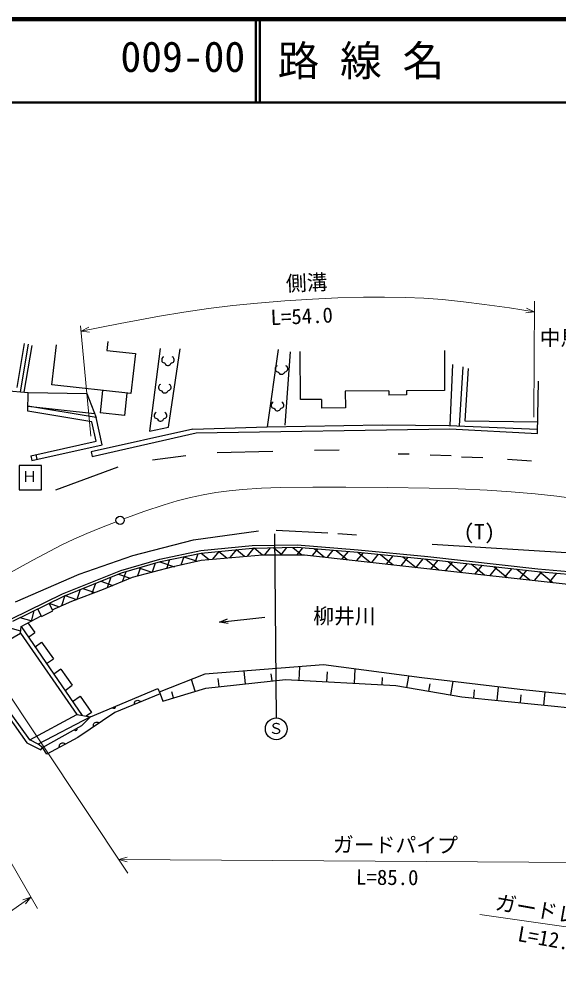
# Model space of a CAD drawing. Units: millimetres, scale not verified. Extents: x 40000 to 680000, y 20000 to 380000.
# Drawn here: x 149346 to 214144, y 265960 to 380000 of the extents above; entities that cross this region are included whole.
import ezdxf
from ezdxf.enums import TextEntityAlignment as Align

# ---------------------------------------------------------------- set-up
doc = ezdxf.new("R2010")
doc.units = ezdxf.units.MM
doc.header["$LTSCALE"] = 1000
doc.linetypes.add('CHAIN', pattern=[18.5, 12, -1.5, 3.5, -1.5])
for name, color, linetype, lineweight in [('M-BGD', 7, 'Continuous', 25), ('M-BGD-EXST', 7, 'Continuous', 25), ('M-BMK', 2, 'CHAIN', 13), ('M-BMK-SRVR', 3, 'Continuous', 25), ('M-STR-HTXT', 7, 'Continuous', 13), ('M-TTL', 2, 'Continuous', 140), ('M-TTL-LINE', 7, 'Continuous', 50)]:
    doc.layers.add(name, color=color, linetype=linetype, lineweight=lineweight)
doc.layers.add('M-BMK-HTXT', color=7, linetype='Continuous')
doc.layers.add('M-TTL-TXT', color=7, linetype='Continuous')
doc.styles.add('ＭＳ ゴシック', font='')
doc.styles.get('ＭＳ ゴシック').set_extended_font_data('MS Gothic')

msp = doc.modelspace()

# ---------------------------------------------------------------- linework, layer by layer
at = {"layer": 'M-BGD'}
for p, q in [((149112, 335830), (150002, 341075)), ((149528, 335293), (150495, 340992)), ((159988, 341343), (159865, 340261)), ((149980, 335254), (150932, 340867)), ((153285, 336150), (153829, 340945)), ((159865, 340261), (163317, 339869)), ((163317, 339869), (162774, 335074)), ((166288, 340488), (165013, 330557)), ((167288, 331074), (168668, 340453)), ((180426, 340350), (179116, 331108)), ((181874, 340108), (181254, 331281)), ((183141, 334359), (183102, 340145)), ((200389, 340260), (200421, 335449)), ((201371, 338553), (201036, 331266)), ((202216, 331216), (202637, 338309)), ((203259, 338087), (202859, 331798)), ((211564, 330313), (211692, 336585)), ((140641, 336054), (150428, 335216)), ((162774, 335074), (153285, 336150)), ((159369, 335460), (159067, 332792)), ((193739, 335404), (188504, 335370)), ((188504, 335370), (188518, 333362)), ((193739, 335404), (193742, 334907)), ((200421, 335449), (195828, 335418)), ((195828, 335418), (195832, 334921)), ((150409, 332959), (150428, 335214)), ((150428, 335214), (157481, 335102)), ((157481, 335102), (158585, 332207)), ((162301, 335128), (161999, 332460)), ((185636, 334376), (183141, 334359)), ((185636, 334376), (185643, 333343)), ((195832, 334921), (193742, 334907)), ((158585, 332207), (150414, 333566)), ((150414, 333566), (158404, 332680)), ((188518, 333362), (185643, 333343)), ((158088, 331681), (150409, 332959)), ((159320, 328928), (158585, 332207)), ((161999, 332460), (159067, 332792)), ((170194, 330832), (158016, 328099)), ((158603, 329383), (158088, 331681)), ((165013, 330557), (167288, 331074)), ((170194, 330832), (179116, 331108)), ((170587, 330392), (201038, 330841)), ((179116, 331108), (192909, 331341)), ((192909, 331341), (200914, 331271)), ((200914, 331271), (211574, 330820)), ((201038, 330841), (211564, 330313)), ((202859, 331798), (211592, 331681)), ((158144, 327526), (170587, 330392)), ((150745, 327626), (158603, 329383)), ((150876, 327041), (159320, 328928)), ((150745, 327626), (150876, 327041)), ((151358, 327764), (151489, 327178)), ((158016, 328099), (158144, 327527)), ((165365, 327143), (169360, 327666)), ((173132, 328002), (179817, 328188)), ((184821, 328300), (187771, 328338)), ((194832, 327852), (196177, 327852)), ((198679, 327740), (201218, 327666)), ((202450, 327479), (204990, 327404)), ((153777, 323529), (161238, 326279)), ((207977, 327218), (210853, 327031)), ((170277, 317524), (178071, 318604)), ((180189, 318683), (186425, 318364)), ((187624, 318284), (189863, 318124)), ((163002, 315646), (170277, 317524)), ((198935, 317035), (215696, 315979)), ((166252, 315240), (171166, 316249)), ((166325, 314949), (171211, 315952)), ((171166, 316249), (177329, 316863)), ((171211, 315952), (177346, 316564)), ((171211, 315952), (172151, 315182)), ((173322, 316163), (172548, 315218)), ((173322, 316163), (174284, 315375)), ((175432, 316373), (174642, 315407)), ((175432, 316373), (176417, 315567)), ((177530, 316567), (176735, 315596)), ((177329, 316863), (182741, 316951)), ((177346, 316564), (182731, 316651)), ((177563, 316567), (178549, 315760)), ((179494, 316599), (178808, 315760)), ((179885, 316605), (180916, 315760)), ((181459, 316630), (180747, 315760)), ((182207, 316642), (183284, 315760)), ((183372, 316599), (182685, 315760)), ((182731, 316651), (190018, 316060)), ((182741, 316951), (190045, 316359)), ((185190, 316452), (184537, 315654)), ((184765, 316486), (185983, 315489)), ((187008, 316304), (186310, 315452)), ((187393, 316273), (188734, 315175)), ((188826, 316157), (188083, 315249)), ((190635, 315999), (189856, 315047)), ((190018, 316060), (198370, 315227)), ((190022, 316060), (191486, 314861)), ((190045, 316359), (198401, 315526)), ((156566, 313407), (163002, 315646)), ((161559, 313859), (166252, 315240)), ((161657, 313575), (166325, 314949)), ((165688, 314761), (165311, 313655)), ((166232, 314922), (168012, 314316)), ((167412, 315172), (167040, 314078)), ((167833, 314339), (171201, 315096)), ((169116, 315522), (168768, 314501)), ((169120, 315523), (170720, 314979)), ((170820, 315872), (170497, 314924)), ((171201, 315096), (178554, 315760)), ((178554, 315760), (183609, 315760)), ((183609, 315760), (196851, 314248)), ((192427, 315820), (191629, 314845)), ((192718, 315791), (194237, 314547)), ((194220, 315641), (193402, 314642)), ((196012, 315462), (195175, 314440)), ((195414, 315522), (196988, 314233)), ((197804, 315284), (196948, 314238)), ((198110, 315253), (199722, 313933)), ((198370, 315227), (211568, 313757)), ((198401, 315526), (211598, 314056)), ((199586, 315092), (198727, 314042)), ((201363, 314894), (200506, 313847)), ((200846, 314951), (202456, 313633)), ((154583, 311071), (161559, 313859)), ((162166, 313725), (161776, 312579)), ((162980, 313084), (167833, 314339)), ((163927, 314243), (163583, 313232)), ((163736, 314187), (165304, 313653)), ((196851, 314248), (215979, 312149)), ((203139, 314696), (202284, 313652)), ((203587, 314646), (205191, 313333)), ((204916, 314498), (204063, 313457)), ((206693, 314300), (205842, 313262)), ((206327, 314341), (207925, 313033)), ((208469, 314103), (207621, 313066)), ((209068, 314036), (210659, 312733)), ((210246, 313905), (209400, 312871)), ((212031, 313717), (211179, 312676)), ((211568, 313757), (216174, 313358)), ((211598, 314056), (216199, 313657)), ((211800, 313737), (213393, 312433)), ((148932, 310090), (156566, 313407)), ((154706, 310796), (161657, 313575)), ((159158, 312576), (160601, 312085)), ((159466, 311608), (162980, 313084)), ((160353, 313054), (159927, 311801)), ((161299, 313432), (162684, 312960)), ((213841, 313560), (212957, 312481)), ((155683, 310174), (159466, 311608)), ((156685, 311588), (156281, 310401)), ((157017, 311720), (158463, 311228)), ((158519, 312321), (158101, 311090)), ((148447, 308051), (154583, 311071)), ((148589, 307787), (154706, 310796)), ((154851, 310855), (154435, 309633)), ((154876, 310865), (156261, 310393)), ((151507, 309222), (151631, 309189)), ((152058, 308335), (151594, 309265)), ((153399, 309043), (152954, 309934)), ((152954, 309934), (154173, 309519)), ((153341, 309158), (155683, 310174)), ((149456, 308213), (150876, 307838)), ((149601, 307156), (152005, 308441)), ((151127, 309036), (150800, 307797)), ((152058, 308335), (153399, 309043)), ((173401, 307675), (178852, 308281)), ((147531, 307171), (149544, 306638)), ((149515, 306369), (149601, 307156)), ((149601, 307156), (156939, 296471)), ((150416, 307592), (151242, 306429)), ((143828, 303030), (149515, 306369)), ((149515, 306369), (156277, 296578)), ((150475, 305883), (151242, 306429)), ((151274, 304720), (152060, 305278)), ((152060, 305278), (153477, 303285)), ((150626, 293575), (143828, 303030)), ((143828, 302291), (150276, 293201)), ((152659, 302703), (153477, 303285)), ((185892, 302543), (171657, 301434)), ((182966, 300716), (183056, 302322)), ((197666, 300999), (185892, 302543)), ((154375, 302021), (153537, 301426)), ((154375, 302021), (155739, 300102)), ((171657, 301434), (166179, 299294)), ((176532, 300288), (176367, 301801)), ((179715, 300635), (179623, 301484)), ((186283, 300530), (186349, 301699)), ((189601, 300344), (189697, 302044)), ((195899, 299841), (196128, 301201)), ((154870, 299484), (155739, 300102)), ((170467, 299376), (170035, 300800)), ((171757, 299767), (181307, 300809)), ((173348, 299941), (173243, 300907)), ((181307, 300809), (194578, 300065)), ((192919, 300158), (192968, 301030)), ((194578, 300065), (202503, 298725)), ((209440, 299600), (197666, 300999)), ((198540, 299395), (198689, 300277)), ((201182, 298948), (201452, 300549)), ((155777, 298163), (156668, 298796)), ((156668, 298796), (158052, 296849)), ((157916, 296314), (166005, 299731)), ((166272, 299061), (160850, 296852)), ((166005, 299731), (166272, 299061)), ((166272, 299061), (166597, 298204)), ((166597, 298204), (171757, 299767)), ((167887, 298595), (167665, 299328)), ((203906, 298581), (204008, 299575)), ((206712, 298293), (206877, 299904)), ((229694, 297430), (209440, 299600)), ((209518, 298004), (209615, 298946)), ((212324, 297716), (212484, 299274)), ((202503, 298725), (224952, 296418)), ((150626, 293575), (156277, 296578)), ((156277, 296578), (157916, 296314)), ((160850, 296852), (156410, 293840)), ((158052, 296849), (157414, 296395)), ((157916, 296314), (151657, 293036)), ((156879, 295268), (157916, 296314)), ((152157, 292649), (156879, 295268)), ((150276, 293201), (151955, 292351)), ((151657, 293036), (150626, 293575)), ((156410, 293840), (152684, 291854)), ((152157, 292649), (151657, 293036)), ((151955, 292351), (152157, 292649)), ((152684, 291854), (152157, 292649))]:
    msp.add_line(p, q, dxfattribs=at)
for points in [[(166702, 339497), (166586, 339437), (166496, 339302), (166469, 339186), (166469, 339069), (166496, 338949), (166556, 338863), (166642, 338803), (166762, 338777), (166818, 338777), (166867, 338687), (166927, 338582), (167043, 338492), (167159, 338466), (167272, 338466), (167366, 338492), (167482, 338552), (167538, 338612), (167568, 338687), (167617, 338777), (167677, 338777), (167793, 338803), (167879, 338863), (167939, 338949), (167969, 339069), (167969, 339186), (167939, 339302), (167849, 339437), (167733, 339497)], [(180322, 338428), (180206, 338368), (180116, 338233), (180090, 338117), (180090, 338000), (180116, 337880), (180176, 337794), (180262, 337734), (180382, 337708), (180439, 337708), (180487, 337618), (180547, 337513), (180664, 337423), (180780, 337397), (180892, 337397), (180986, 337423), (181102, 337483), (181159, 337543), (181189, 337618), (181237, 337708), (181297, 337708), (181414, 337734), (181500, 337794), (181560, 337880), (181590, 338000), (181590, 338117), (181560, 338233), (181470, 338368), (181354, 338428)], [(166323, 336186), (166206, 336126), (166116, 335991), (166090, 335875), (166090, 335759), (166116, 335639), (166176, 335553), (166263, 335493), (166383, 335466), (166439, 335466), (166488, 335376), (166548, 335271), (166664, 335181), (166780, 335155), (166893, 335155), (166986, 335181), (167103, 335241), (167159, 335301), (167189, 335376), (167238, 335466), (167298, 335466), (167414, 335493), (167500, 335553), (167560, 335639), (167590, 335759), (167590, 335875), (167560, 335991), (167470, 336126), (167354, 336186)], [(179840, 334049), (179723, 333989), (179633, 333854), (179607, 333737), (179607, 333621), (179633, 333501), (179693, 333415), (179780, 333355), (179900, 333329), (179956, 333329), (180005, 333239), (180065, 333134), (180181, 333044), (180297, 333017), (180410, 333017), (180503, 333044), (180620, 333104), (180676, 333164), (180706, 333239), (180755, 333329), (180815, 333329), (180931, 333355), (181017, 333415), (181077, 333501), (181107, 333621), (181107, 333737), (181077, 333854), (180987, 333989), (180871, 334049)], [(165805, 332807), (165689, 332747), (165599, 332612), (165573, 332496), (165573, 332380), (165599, 332260), (165659, 332174), (165745, 332114), (165865, 332087), (165922, 332087), (165970, 331997), (166030, 331892), (166147, 331802), (166263, 331776), (166375, 331776), (166469, 331802), (166585, 331862), (166642, 331922), (166672, 331997), (166720, 332087), (166780, 332087), (166897, 332114), (166983, 332174), (167043, 332260), (167073, 332380), (167073, 332496), (167043, 332612), (166953, 332747), (166837, 332807)], [(174426, 307500), (173401, 307675), (174363, 308069)], [(163191, 297806), (163186, 297903), (163201, 297993), (163238, 298104), (163301, 298181), (163378, 298243), (163493, 298289), (163590, 298299), (163690, 298288), (163795, 298236), (163869, 298182), (163932, 298108)], [(160551, 297427), (160583, 297391), (160620, 297364), (160673, 297339), (160723, 297334), (160772, 297338), (160829, 297362), (160867, 297394), (160898, 297434), (160917, 297489), (160923, 297534), (160919, 297583)], [(158299, 295122), (158274, 295216), (158270, 295307), (158283, 295423), (158329, 295512), (158391, 295588), (158494, 295657), (158588, 295687), (158687, 295697), (158801, 295668), (158885, 295630), (158961, 295571)], [(155985, 294772), (156021, 294740), (156060, 294717), (156116, 294697), (156166, 294698), (156214, 294708), (156269, 294738), (156302, 294773), (156329, 294816), (156342, 294873), (156343, 294918), (156335, 294966)], [(154194, 292659), (154179, 292755), (154185, 292847), (154210, 292960), (154265, 293044), (154335, 293113), (154445, 293171), (154541, 293191), (154641, 293190), (154751, 293149), (154830, 293102), (154900, 293035)]]:
    msp.add_lwpolyline(points, dxfattribs=at)
at = {"layer": 'M-BGD-EXST'}
for p, q in [((152038, 326474), (149347, 326474)), ((149347, 326474), (149347, 323537)), ((152038, 323537), (152038, 326474)), ((149347, 323537), (152038, 323537)), ((180001, 318282), (180206, 296160))]:
    msp.add_line(p, q, dxfattribs=at)
msp.add_circle((180214, 294876), 1304, dxfattribs=at)
at = {"layer": 'M-BMK'}
for points in [[(161942, 320059), (164338, 320928), (166763, 321744), (168325, 322207), (169914, 322615), (171440, 322946), (172977, 323217), (174571, 323433), (176181, 323589), (178425, 323732), (180684, 323815), (184624, 323876), (188561, 323876), (193548, 323834), (198548, 323752), (202035, 323662), (205531, 323512), (208402, 323314), (211279, 323056), (213871, 322768), (216466, 322418)], [(147623, 313229), (150988, 315086), (154386, 316893), (155917, 317626), (157472, 318306), (159234, 319018), (161007, 319705)]]:
    msp.add_lwpolyline(points, dxfattribs=at)
at = {"layer": 'M-BMK-SRVR'}
msp.add_circle((161474, 319883), 498, dxfattribs=at)
at = {"layer": 'M-STR-HTXT'}
for p, q in [((211190, 346149), (211132, 332271)), ((157975, 329988), (156728, 343214)), ((145298, 303232), (162418, 277553)), ((151572, 273343), (137486, 297615)), ((161315, 279207), (224492, 278811)), ((97867, 237823), (150783, 274703)), ((224100, 269854), (204629, 272601))]:
    msp.add_line(p, q, dxfattribs=at)
for points in [[(156789, 342567), (161498, 343498), (166216, 344370), (169143, 344853), (172079, 345277), (175014, 345635), (177967, 345935), (181256, 346204), (184562, 346414), (187614, 346558), (190677, 346641), (193189, 346654), (195708, 346607), (197934, 346507), (200155, 346347), (202688, 346094), (205216, 345780), (208197, 345357), (211184, 344903)], [(210241, 345341), (211184, 344903), (210152, 344776)], [(157824, 342464), (156789, 342567), (157721, 343028)], [(162313, 278914), (161315, 279207), (162317, 279486)], [(149798, 274367), (150783, 274703), (150125, 273897)]]:
    msp.add_lwpolyline(points, dxfattribs=at)
at = {"layer": 'M-TTL'}
msp.add_line((680000, 380000), (40000, 380000), dxfattribs=at)
at = {"layer": 'M-TTL-LINE'}
for p, q in [((177750, 380000), (177750, 370000)), ((178250, 380000), (178250, 370000)), ((40000, 370000), (680000, 370000))]:
    msp.add_line(p, q, dxfattribs=at)

# ---------------------------------------------------------------- texts
at = {"layer": 'M-BGD-EXST', "style": 'ＭＳ ゴシック'}
for s, p in [('Ｈ', (149704, 324086)), ('Ｓ', (179287, 293865))]:
    msp.add_text(s, height=1320, dxfattribs=at).set_placement(p, align=Align.BOTTOM_LEFT)
at = {"layer": 'M-BMK-HTXT', "style": 'ＭＳ ゴシック'}
for s, p in [('中馬皿', (211826, 340304)), ('(T)', (202714, 317043)), ('柳井川', (184641, 306942))]:
    msp.add_text(s, height=1833, dxfattribs=at).set_placement(p, align=Align.BOTTOM_LEFT)
at = {"layer": 'M-STR-HTXT', "style": 'ＭＳ ゴシック'}
for s, rotation, p in [('側溝', 2.5, (181431, 346804)), ('L=54.0', 2.5, (179595, 342736)), ('ガードパイプ', 359.6, (187003, 279546)), ('L=85.0', 359.6, (189787, 275633)), ('ガードレール', 349.9, (206293, 272700)), ('L=12.5', 349.9, (208989, 268900))]:
    msp.add_text(s, height=1833, rotation=rotation, dxfattribs=at).set_placement(p, align=Align.BOTTOM_LEFT)
at = {"layer": 'M-TTL-TXT', "style": 'ＭＳ ゴシック'}
for s, p in [('009-00', (161521, 375490)), ('路 線 名', (180380, 375000))]:
    msp.add_text(s, height=3666, dxfattribs=at).set_placement(p, align=Align.MIDDLE_LEFT)

doc.saveas('drawing.dxf')
